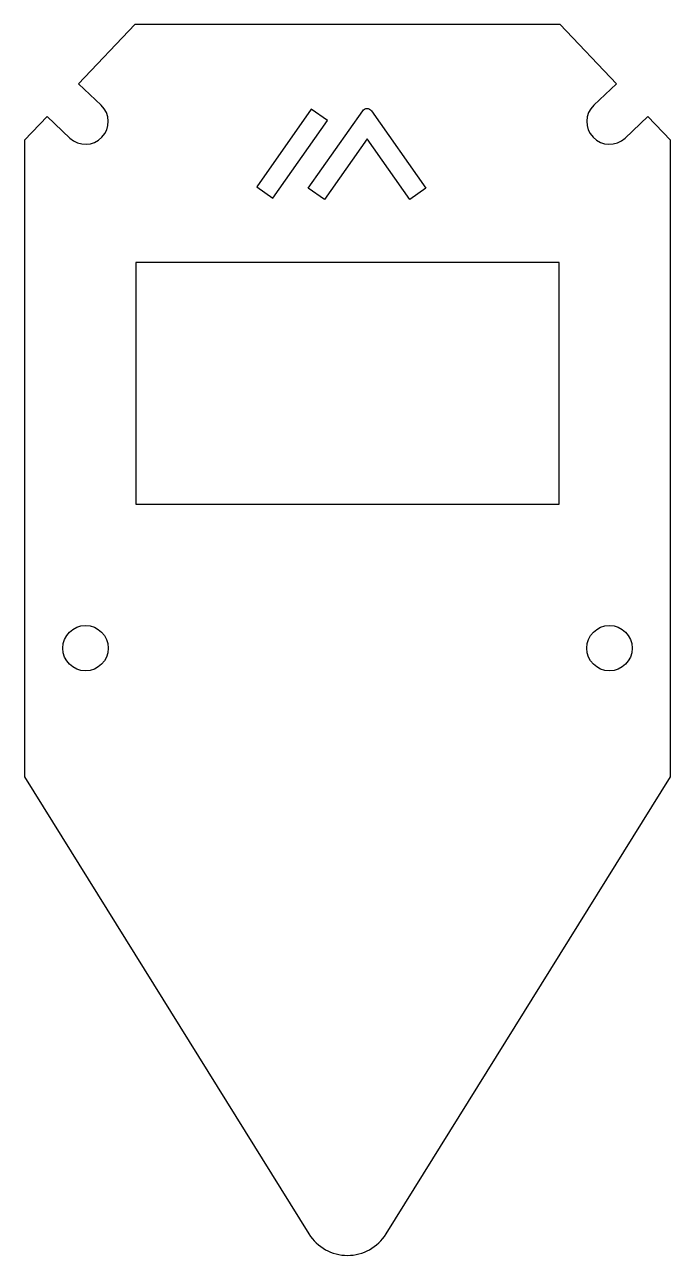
# Model space of a CAD drawing. Header units: millimetres. Extents: x -21.4 to 21.4, y -24.4 to 57.1.
import ezdxf

# ---------------------------------------------------------------- set-up
doc = ezdxf.new("R2010")
doc.units = ezdxf.units.MM
doc.layers.get('0').update_dxf_attribs({"linetype": 'CONTINUOUS'})

msp = doc.modelspace()

# ---------------------------------------------------------------- linework, layer by layer
for p, q in [((-14.06, 57.059), (-17.786, 53.15)), ((14.06, 57.059), (-14.06, 57.059)), ((17.786, 53.15), (14.06, 57.059)), ((-17.786, 53.15), (-16.292, 51.726)), ((16.292, 51.726), (17.786, 53.15)), ((-19.856, 50.978), (-21.356, 49.404)), ((-18.362, 49.554), (-19.856, 50.978)), ((19.856, 50.978), (18.362, 49.554)), ((21.356, 49.404), (19.856, 50.978)), ((-21.356, 49.404), (-21.356, 7.293)), ((21.356, 7.293), (21.356, 49.404)), ((-21.356, 7.293), (-2.548, -22.952)), ((2.548, -22.952), (21.356, 7.293))]:
    msp.add_line(p, q)
for points in [[(-1.329, 50.719), (-2.393, 51.467), (-6.008, 46.323), (-4.944, 45.575)], [(14, 25.323), (14, 41.323), (-14, 41.323), (-14, 25.323)]]:
    msp.add_lwpolyline(points, close=True)
msp.add_lwpolyline([(1.006, 51.361, -0.519458), (1.579, 51.361), (5.181, 46.236), (4.117, 45.489), (1.292, 49.508), (1.292, 49.508), (-1.532, 45.488), (-2.596, 46.236)], format="xyb", close=True)
for centre in [(-17.327, 15.804), (17.327, 15.804)]:
    msp.add_circle(centre, 1.5)
for centre, radius, start, end in [((-17.327, 50.64), 1.5, -133.62703, 46.37297), ((17.327, 50.64), 1.5, 133.62703, 313.62703), ((0, -21.368), 3, 211.87609, 328.12391)]:
    msp.add_arc(centre, radius, start, end)

doc.saveas('drawing.dxf')
